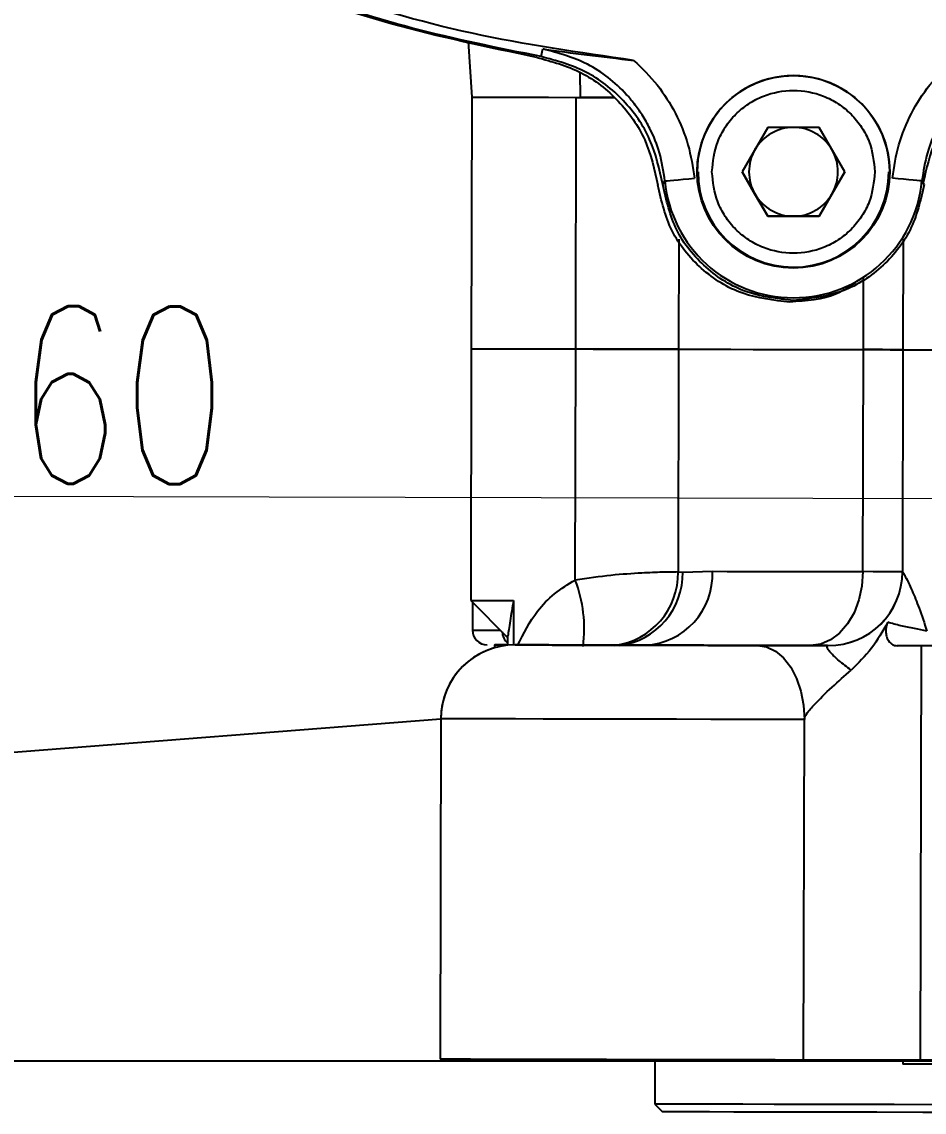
# Model space of a CAD drawing. Header units: millimetres. Extents: x 1852 to 4288, y 681 to 2404.
# Drawn here: x 2491.2 to 2552.1, y 1964.2 to 2037.8 of the extents above; entities that cross this region are included whole.
import ezdxf

# ---------------------------------------------------------------- set-up
doc = ezdxf.new("R2010")
doc.units = ezdxf.units.MM
doc.layers.add('AM_5', color=3, linetype='Continuous', lineweight=25)
doc.styles.add('SLDTEXTSTYLE1', font='txt.shx', dxfattribs={"width": 0.7, "bigfont": 'gbcbig.shx'})
doc.dimstyles.new('SLDDIMSTYLE12$0', dxfattribs={"dimtxt": 12, "dimasz": 10, "dimexe": 0, "dimexo": 0.0625, "dimgap": 0.875, "dimtad": 1, "dimdec": 1, "dimlfac": 1.8, "dimrnd": 1e-09, "dimzin": 12, "dimdsep": 46, "dimtxsty": 'SLDTEXTSTYLE1', "dimcen": 0.09, "dimdle": 8.16, "dimclrd": 3, "dimclre": 3, "dimadec": 0, "dimazin": 3, "dimtfac": 1, "dimtdec": 1, "dimtofl": 0, "dimtmove": 0, "dimatfit": 3, "dimfxl": 0, "dimfrac": 2, "dimtolj": 1, "dimlwd": 5, "dimlwe": 5, "dimarcsym": 0})

# ---------------------------------------------------------------- blocks, each defined once
blk = doc.blocks.new('*D82')
at = {"layer": 'AM_5', "color": 3, "linetype": 'Continuous', "lineweight": 5, "transparency": 16777216}
for p, q in [((2422.026, 2032.908), (2421.968, 2005.914)), ((2570.834, 2005.595), (2431.968, 2005.892))]:
    blk.add_line(p, q, dxfattribs=at)
at = {"layer": 'AM_5', "color": 3, "lineweight": 5, "transparency": 16777216}
blk.add_line((2580.753, 1967.694), (2580.834, 2005.574), dxfattribs=at)
at = {"layer": 'AM_5', "color": 3, "transparency": 16777216}
for points in [[(2431.971, 2007.559), (2431.964, 2004.226), (2421.968, 2005.914)], [(2570.838, 2007.262), (2570.831, 2003.929), (2580.834, 2005.574)]]:
    blk.add_solid(points, dxfattribs=at)
at = {"layer": 'Defpoints', "color": 0, "transparency": 16777216}
for p in [(2422.026, 2032.97), (2421.968, 2005.914), (2580.753, 1967.631)]:
    blk.add_point(p, dxfattribs=at)
at = {"layer": 'AM_5', "color": 0, "transparency": 16777216, "insert": (2494.264, 2012.634), "char_height": 12, "attachment_point": 5, "rotation": 359.87749, "style": 'SLDTEXTSTYLE1'}
blk.add_mtext('\\A1;160', dxfattribs=at)

msp = doc.modelspace()

# ---------------------------------------------------------------- linework, layer by layer
at = {"color": 7, "linetype": 'Continuous', "lineweight": 25}
for p, q in [((2521.271, 2036.516), (2521.525, 2032.758)), ((2526.212, 2035.497), (2526.331, 2036.013)), ((2528.861, 2032.742), (2528.837, 2034.425)), ((2521.525, 2032.758), (2521.489, 2015.758)), ((2528.545, 2015.743), (2528.581, 2032.743)), ((2531.076, 2032.738), (2528.861, 2032.742)), ((2541.507, 2030.711), (2539.775, 2027.711)), ((2544.971, 2030.711), (2541.507, 2030.711)), ((2546.703, 2027.711), (2544.971, 2030.711)), ((2536.739, 2027.718), (2536.739, 2027.718)), ((2539.775, 2027.711), (2541.507, 2024.711)), ((2540.641, 2026.211), (2539.775, 2027.711)), ((2544.971, 2024.711), (2546.703, 2027.711)), ((2546.703, 2027.711), (2545.837, 2026.211)), ((2549.739, 2027.704), (2549.739, 2027.704)), ((2534.414, 2026.846), (2534.563, 2027.096)), ((2552.065, 2026.846), (2551.916, 2027.096)), ((2541.507, 2024.711), (2540.641, 2026.211)), ((2545.837, 2026.211), (2544.971, 2024.711)), ((2541.507, 2024.711), (2544.971, 2024.711)), ((2541.507, 2024.711), (2541.507, 2024.711)), ((2543.239, 2024.711), (2541.507, 2024.711)), ((2544.971, 2024.711), (2543.239, 2024.711)), ((2544.971, 2024.711), (2544.971, 2024.711)), ((2535.499, 2023.154), (2535.483, 2015.728)), ((2550.648, 2023.193), (2550.632, 2015.696)), ((2547.967, 2015.701), (2547.978, 2020.562)), ((2521.489, 2015.758), (2521.453, 1998.758)), ((2528.512, 2000.135), (2528.545, 2015.743)), ((2535.483, 2015.728), (2535.451, 2000.678)), ((2547.935, 2000.701), (2547.967, 2015.701)), ((2547.967, 2015.701), (2547.975, 2015.701)), ((2550.632, 2015.696), (2550.6, 2000.696)), ((2535.451, 2000.678), (2535.764, 2000.677)), ((2535.764, 2000.677), (2537.771, 2000.723)), ((2521.453, 1998.758), (2523.947, 1996.253)), ((2521.574, 1998.636), (2521.57, 1996.758)), ((2524.342, 1998.752), (2524.335, 1995.75)), ((2523.948, 1996.394), (2523.946, 1995.727)), ((2523.068, 1995.755), (2523.067, 1995.56)), ((2533.232, 1995.733), (2533.225, 1995.733)), ((2534.164, 1995.731), (2533.568, 1995.732)), ((2544.397, 1995.709), (2544.393, 1995.709)), ((2545.593, 1995.706), (2545.593, 1995.706)), ((2545.594, 1995.706), (2545.593, 1995.706)), ((2551.865, 1995.693), (2551.805, 1967.693)), ((2519.438, 1990.762), (2519.389, 1967.762)), ((2519.438, 1990.763), (2519.438, 1990.762)), ((2543.93, 1967.71), (2543.979, 1990.71)), ((2688.13, 1967.631), (2478.13, 1967.631)), ((2504.481, 1967.631), (2478.13, 1967.631)), ((2688.13, 1967.626), (2478.13, 1967.626)), ((2506.011, 1967.631), (2504.481, 1967.631)), ((2540.361, 1967.631), (2506.011, 1967.631)), ((2532.961, 1967.626), (2507.861, 1967.626)), ((2533.886, 1967.731), (2533.88, 1964.732)), ((2551.349, 1967.631), (2540.361, 1967.631)), ((2551.805, 1967.693), (2543.93, 1967.71)), ((2550.632, 1967.631), (2550.632, 1967.421)), ((2610.157, 1967.631), (2551.349, 1967.631)), ((2569.85, 1967.421), (2550.632, 1967.421)), ((2533.88, 1964.732), (2534.379, 1964.23))]:
    msp.add_line(p, q, dxfattribs=at)
at = {"linetype": 'ByBlock'}
msp.add_line((2478.13, 1987.55), (2519.438, 1990.762), dxfattribs=at)
at = {"color": 7, "linetype": 'Continuous', "lineweight": 25, "flags": 128}
for points in [[(2521.525, 2032.758), (2521.534, 2032.758), (2521.832, 2032.757), (2522.538, 2032.756), (2523.621, 2032.754), (2525.033, 2032.751), (2526.711, 2032.747), (2528.581, 2032.743)], [(2528.581, 2032.743), (2529.762, 2032.74), (2530.885, 2032.738), (2531.138, 2032.737)], [(2534.563, 2027.096), (2534.607, 2027.1), (2534.724, 2027.111), (2534.91, 2027.128), (2535.158, 2027.152), (2535.459, 2027.18), (2535.8, 2027.213), (2536.17, 2027.248), (2536.554, 2027.284)], [(2551.916, 2027.096), (2551.872, 2027.1), (2551.755, 2027.111), (2551.569, 2027.128), (2551.321, 2027.152), (2551.021, 2027.18), (2550.679, 2027.213), (2550.31, 2027.248), (2549.925, 2027.284)], [(2521.489, 2015.758), (2521.498, 2015.758), (2521.796, 2015.757), (2522.502, 2015.756), (2523.585, 2015.754), (2524.997, 2015.751), (2526.675, 2015.747), (2528.545, 2015.743)], [(2521.489, 2015.758), (2521.498, 2015.758), (2521.796, 2015.757), (2522.502, 2015.756), (2523.585, 2015.754), (2524.997, 2015.751), (2526.675, 2015.747), (2528.545, 2015.743)], [(2535.483, 2015.728), (2535.026, 2015.729), (2534.428, 2015.73), (2533.699, 2015.732), (2532.851, 2015.734), (2531.895, 2015.736), (2530.848, 2015.738), (2529.726, 2015.74), (2528.545, 2015.743)], [(2528.545, 2015.743), (2529.726, 2015.74), (2530.848, 2015.738), (2531.895, 2015.736), (2532.851, 2015.734), (2533.699, 2015.732), (2534.428, 2015.73), (2535.026, 2015.729), (2535.483, 2015.728)], [(2535.483, 2015.728), (2536.498, 2015.726), (2537.678, 2015.723), (2539.02, 2015.721), (2540.518, 2015.717), (2542.168, 2015.714), (2543.964, 2015.71), (2545.899, 2015.706), (2547.967, 2015.701)], [(2535.483, 2015.728), (2536.498, 2015.726), (2537.678, 2015.723), (2539.02, 2015.721), (2540.518, 2015.717), (2542.168, 2015.714), (2543.964, 2015.71), (2545.899, 2015.706), (2547.967, 2015.701)], [(2547.967, 2015.701), (2548.648, 2015.7), (2549.249, 2015.699), (2549.764, 2015.697), (2550.188, 2015.697), (2550.516, 2015.696), (2550.632, 2015.696)], [(2550.632, 2015.696), (2550.518, 2015.696), (2550.19, 2015.697), (2549.767, 2015.697), (2549.253, 2015.699), (2548.654, 2015.7), (2547.975, 2015.701)], [(2550.632, 2015.696), (2550.77, 2015.695), (2551.253, 2015.694), (2552.063, 2015.692), (2553.164, 2015.69), (2554.507, 2015.687), (2556.032, 2015.684), (2557.673, 2015.68), (2559.356, 2015.677), (2561.007, 2015.673), (2562.552, 2015.67), (2563.925, 2015.667)], [(2550.634, 2015.696), (2550.77, 2015.695), (2551.253, 2015.694), (2552.063, 2015.692), (2553.164, 2015.69), (2554.507, 2015.687), (2556.032, 2015.684), (2557.673, 2015.68), (2559.356, 2015.677), (2561.007, 2015.673), (2562.552, 2015.67), (2563.925, 2015.667)], [(2537.771, 2000.723), (2538.757, 2000.721), (2539.828, 2000.719), (2540.984, 2000.716), (2542.221, 2000.714), (2543.537, 2000.711), (2544.93, 2000.708), (2546.397, 2000.705), (2547.935, 2000.701)], [(2547.935, 2000.701), (2547.865, 1999.726), (2547.662, 1998.789), (2547.334, 1997.925), (2546.893, 1997.168), (2546.357, 1996.547), (2545.745, 1996.087), (2545.082, 1995.804), (2544.393, 1995.709)], [(2550.6, 2000.696), (2550.484, 2000.696), (2550.156, 2000.697), (2549.732, 2000.698), (2549.217, 2000.699), (2548.616, 2000.7), (2547.935, 2000.701)], [(2521.453, 1998.758), (2521.643, 1998.758), (2522.205, 1998.757), (2523.117, 1998.755), (2524.342, 1998.752)], [(2521.57, 1996.758), (2521.617, 1996.758), (2521.96, 1996.757), (2522.62, 1996.756), (2523.448, 1996.754)], [(2523.946, 1995.753), (2523.847, 1995.753), (2523.289, 1995.754), (2523.071, 1995.755), (2523.202, 1995.755), (2523.677, 1995.754), (2523.946, 1995.753)], [(2533.282, 1995.733), (2533.889, 1995.732), (2534.892, 1995.73), (2535.609, 1995.728), (2535.999, 1995.727), (2536.043, 1995.727), (2535.738, 1995.728), (2535.1, 1995.729), (2534.164, 1995.731)], [(2540.81, 1995.716), (2541.43, 1995.619), (2542.026, 1995.333), (2542.575, 1994.87), (2543.055, 1994.247), (2543.449, 1993.489), (2543.741, 1992.624), (2543.92, 1991.685), (2543.979, 1990.71)], [(2543.979, 1990.71), (2542.048, 1990.714), (2539.928, 1990.718), (2537.673, 1990.723), (2535.338, 1990.728), (2532.981, 1990.733), (2530.66, 1990.738), (2528.432, 1990.743), (2526.352, 1990.747), (2524.473, 1990.751), (2522.839, 1990.755), (2521.492, 1990.758), (2520.465, 1990.76), (2519.783, 1990.761), (2519.463, 1990.762), (2519.438, 1990.762)], [(2543.93, 1967.71), (2541.999, 1967.714), (2539.879, 1967.718), (2537.624, 1967.723), (2535.289, 1967.728), (2532.932, 1967.733), (2530.611, 1967.738), (2528.383, 1967.743), (2526.303, 1967.747), (2524.423, 1967.751), (2522.79, 1967.755), (2521.443, 1967.758), (2520.416, 1967.76), (2519.734, 1967.761), (2519.414, 1967.762), (2519.389, 1967.762)], [(2565.238, 1967.664), (2564.856, 1967.665), (2564.095, 1967.667), (2563.001, 1967.669), (2561.639, 1967.672), (2560.091, 1967.675), (2558.449, 1967.679), (2556.813, 1967.682), (2555.279, 1967.686), (2553.939, 1967.688), (2552.875, 1967.691), (2552.149, 1967.692), (2551.805, 1967.693)], [(2553.235, 1964.69), (2550.036, 1964.697), (2547.075, 1964.703), (2544.372, 1964.709), (2541.946, 1964.714), (2539.815, 1964.719), (2537.992, 1964.723), (2536.492, 1964.726), (2535.323, 1964.728), (2534.496, 1964.73), (2534.014, 1964.731), (2533.88, 1964.732)], [(2534.379, 1964.23), (2534.39, 1964.23), (2534.657, 1964.23), (2535.28, 1964.228), (2536.252, 1964.226), (2537.567, 1964.224), (2539.216, 1964.22), (2541.187, 1964.216), (2543.465, 1964.211), (2546.035, 1964.205), (2548.877, 1964.199), (2551.972, 1964.193), (2555.296, 1964.186)]]:
    msp.add_lwpolyline(points, dxfattribs=at)
at = {"color": 7, "linetype": 'Continuous', "lineweight": 25}
msp.add_circle((2543.239, 2027.711), 6.5, dxfattribs=at)
for centre, radius, start, end in [((2543.239, 2027.711), 6.5, 359.93876, 180), ((2543.239, 2027.711), 3, 90, 150), ((2543.239, 2027.711), 3, 30, 90), ((2543.239, 2027.711), 3, 150, 210), ((2543.239, 2027.711), 3, 330, 30), ((2543.239, 2027.711), 6.44, 179.93876, 359.93876), ((2543.24, 2027.916), 8.715, 185.40246, 354.59754), ((2543.239, 2027.711), 3, 210, 270), ((2543.239, 2027.711), 3, 270, 330), ((2530.54, 2000.585), 4.912, 277.26115, 1.08356), ((2530.863, 2000.572), 4.902, 277.47784, 1.23352), ((2532.994, 2000.509), 4.782, 272.85392, 2.57258), ((2545.6, 2000.706), 5, 269.87751, 359.87751), ((2545.604, 2000.705), 4.999, 269.88745, 359.88744), ((2550.607, 2003.087), 2.392, 269.82061, 269.88705), ((2519.971, 1996.857), 9.148, 352.43919, 20.99236), ((2522.57, 1996.756), 1, 179.87751, 269.87751), ((2524.626, 1996.687), 1.051, 183.37387, 229.71634), ((2524.438, 1990.752), 5, 89.87751, 179.87751), ((2524.438, 1990.752), 5, 105.91096, 179.87751)]:
    msp.add_arc(centre, radius, start, end, dxfattribs=at)
for points in [[(2532.45, 2035.243), (2528.799, 2035.767), (2521.495, 2036.815), (2510.852, 2039.934), (2500.609, 2044.142), (2490.908, 2049.498), (2481.869, 2055.902), (2473.607, 2063.284), (2466.226, 2071.546), (2459.821, 2080.585), (2454.466, 2090.286), (2450.258, 2100.529), (2447.138, 2111.172), (2446.09, 2118.475), (2445.566, 2122.127)], [(2525.908, 2035.445), (2522.613, 2036.132), (2516.025, 2037.504), (2506.473, 2040.825), (2497.289, 2045.029), (2488.586, 2050.165), (2480.45, 2056.154), (2472.965, 2062.941), (2466.21, 2070.455), (2460.255, 2078.617), (2455.157, 2087.342), (2450.992, 2096.543), (2447.712, 2106.11), (2446.368, 2112.704), (2445.695, 2116.001)], [(2526.212, 2035.497), (2523.298, 2036.084), (2517.47, 2037.26), (2508.976, 2040.013), (2500.747, 2043.46), (2492.876, 2047.66), (2485.375, 2052.505), (2480.782, 2056.28), (2478.485, 2058.167)], [(2525.908, 2035.445), (2526.935, 2035.163), (2528.991, 2034.598), (2531.525, 2032.582), (2533.402, 2029.944), (2533.856, 2027.861), (2534.082, 2026.819)], [(2542.996, 2018.916), (2541.91, 2019.033), (2539.739, 2019.266), (2536.927, 2021.05), (2534.82, 2023.628), (2534.328, 2025.755), (2534.082, 2026.819)], [(2543.24, 2019.026), (2542.164, 2019.139), (2540.013, 2019.366), (2537.227, 2021.13), (2535.14, 2023.684), (2534.656, 2025.792), (2534.414, 2026.846)], [(2552.065, 2026.846), (2551.823, 2025.792), (2551.339, 2023.684), (2549.252, 2021.13), (2546.466, 2019.366), (2544.315, 2019.139), (2543.24, 2019.026)], [(2540.81, 1995.716), (2541.542, 1995.715), (2543.005, 1995.712), (2544.731, 1995.708), (2545.594, 1995.706)]]:
    msp.add_open_spline(points, degree=3, dxfattribs=at)
for points, knots in [([(2526.331, 2036.013), (2527.302, 2035.876), (2529.236, 2035.604), (2531.382, 2035.363), (2532.45, 2035.243)], [0, 0, 0, 0, 0.502443, 1, 1, 1, 1]), ([(2534.563, 2027.096), (2534.466, 2027.737), (2534.282, 2028.96), (2533.68, 2030.439), (2533.065, 2031.528), (2532.523, 2032.294), (2531.428, 2033.582), (2529.469, 2035.162), (2527.362, 2035.733), (2526.331, 2036.013)], [0, 0, 0, 0, 0.149059, 0.284486, 0.365253, 0.437407, 0.500452, 0.755467, 1, 1, 1, 1]), ([(2560.148, 2036.013), (2559.114, 2035.738), (2557.721, 2035.368), (2556.187, 2034.413), (2555.307, 2033.734), (2554.468, 2032.919), (2553.642, 2031.901), (2552.859, 2030.589), (2552.197, 2028.96), (2552.013, 2027.737), (2551.916, 2027.096)], [0, 0, 0, 0, 0.24429, 0.329036, 0.41449, 0.500125, 0.597992, 0.71577, 0.851072, 1, 1, 1, 1]), ([(2534.414, 2026.846), (2534.187, 2027.891), (2533.735, 2029.98), (2531.857, 2032.628), (2529.312, 2034.65), (2527.246, 2035.214), (2526.212, 2035.497)], [0, 0, 0, 0, 0.250065, 0.499446, 0.749386, 1, 1, 1, 1]), ([(2532.45, 2035.243), (2533.003, 2034.709), (2534.104, 2033.644), (2535.324, 2031.687), (2536.21, 2029.559), (2536.439, 2028.044), (2536.554, 2027.284)], [0, 0, 0, 0, 0.250755, 0.499989, 0.749233, 1, 1, 1, 1]), ([(2549.925, 2027.284), (2550.04, 2028.044), (2550.269, 2029.559), (2551.155, 2031.687), (2552.375, 2033.644), (2553.477, 2034.709), (2554.029, 2035.243)], [0, 0, 0, 0, 0.250767, 0.500011, 0.749245, 1, 1, 1, 1]), ([(2560.155, 2035.372), (2559.125, 2035.094), (2557.067, 2034.539), (2554.527, 2032.532), (2552.667, 2029.957), (2552.215, 2027.939), (2551.996, 2026.961)], [0, 0, 0, 0, 0.253769, 0.507538, 0.761308, 1, 1, 1, 1]), ([(2537.739, 2027.711), (2537.813, 2028.403), (2537.926, 2029.467), (2538.611, 2030.748), (2539.321, 2031.628), (2540.202, 2032.342), (2541.483, 2033.006), (2543.239, 2033.344), (2544.995, 2033.006), (2546.276, 2032.342), (2547.157, 2031.628), (2547.867, 2030.748), (2548.553, 2029.467), (2548.666, 2028.403), (2548.739, 2027.711)], [0, 0, 0, 0, 0.119728, 0.18418, 0.25, 0.31582, 0.380272, 0.5, 0.619728, 0.68418, 0.75, 0.81582, 0.880272, 1, 1, 1, 1]), ([(2548.739, 2027.711), (2548.666, 2027.019), (2548.553, 2025.955), (2547.867, 2024.674), (2547.157, 2023.794), (2546.276, 2023.08), (2544.995, 2022.415), (2543.239, 2022.078), (2541.483, 2022.415), (2540.202, 2023.08), (2539.321, 2023.794), (2538.611, 2024.674), (2537.926, 2025.955), (2537.813, 2027.019), (2537.739, 2027.711)], [0, 0, 0, 0, 0.119728, 0.18418, 0.25, 0.31582, 0.380272, 0.5, 0.619728, 0.68418, 0.75, 0.81582, 0.880272, 1, 1, 1, 1]), ([(2547.412, 2020.23), (2547.011, 2019.959), (2545.706, 2019.078), (2544.105, 2018.982), (2542.996, 2018.916)], [0, 0, 0, 0, 0.307191, 1, 1, 1, 1]), ([(2535.451, 2000.678), (2535.134, 2000.677), (2534.548, 2000.674), (2533.494, 2000.628), (2533.011, 2000.606)], [0, 0, 0, 0, 0.542014, 1, 1, 1, 1]), ([(2550.603, 2000.696), (2550.619, 2000.678), (2550.651, 2000.644), (2550.803, 2000.367), (2551.007, 1999.955), (2551.314, 1999.275), (2551.751, 1998.199), (2552.077, 1997.218), (2552.252, 1996.692)], [0, 0, 0, 0, 0.124474, 0.250966, 0.371475, 0.500104, 0.732177, 1, 1, 1, 1]), ([(2524.618, 1995.712), (2525.021, 1996.519), (2525.667, 1997.813), (2527.069, 1999.258), (2528.032, 1999.843), (2528.512, 2000.135)], [0, 0, 0, 0, 0.452471, 0.726719, 1, 1, 1, 1]), ([(2533.011, 2000.606), (2532.343, 2000.567), (2531.008, 2000.488), (2529.343, 2000.252), (2528.512, 2000.135)], [0, 0, 0, 0, 0.500537, 1, 1, 1, 1]), ([(2524.342, 1998.752), (2524.26, 1998.282), (2524.095, 1997.328), (2523.958, 1996.33), (2523.964, 1996.376), (2523.966, 1996.394)], [0, 0, 0, 0, 0.3787431, 0.7674108, 1, 1, 1, 1]), ([(2549.615, 1997.28), (2549.263, 1996.671), (2548.549, 1995.434), (2547.609, 1994.517), (2547.132, 1994.051)], [0, 0, 0, 0, 0.491871, 1, 1, 1, 1]), ([(2549.615, 1997.28), (2549.573, 1997.185), (2549.489, 1996.994), (2549.46, 1996.657), (2549.51, 1996.33), (2549.637, 1996.042), (2549.829, 1995.826), (2550.038, 1995.713), (2550.176, 1995.701), (2550.231, 1995.696)], [0, 0, 0, 0, 0.14912, 0.298298, 0.446342, 0.594552, 0.744742, 0.898673, 1, 1, 1, 1]), ([(2552.252, 1996.692), (2551.977, 1996.743), (2551.41, 1996.848), (2550.41, 1997.055), (2549.892, 1997.202), (2549.615, 1997.28)], [0, 0, 0, 0, 0.304331, 0.628037, 1, 1, 1, 1]), ([(2523.088, 1995.755), (2523.207, 1995.755), (2523.418, 1995.754), (2523.786, 1995.753), (2523.946, 1995.753)], [0, 0, 0, 0, 0.563769, 1, 1, 1, 1]), ([(2526.992, 1995.746), (2526.625, 1995.747), (2525.871, 1995.748), (2525.062, 1995.75), (2524.541, 1995.751), (2524.387, 1995.752), (2524.612, 1995.751), (2525.196, 1995.75), (2526.078, 1995.748), (2527.201, 1995.746), (2528.551, 1995.743), (2530.138, 1995.739), (2531.938, 1995.735), (2533.866, 1995.731), (2535.816, 1995.727), (2537.677, 1995.723), (2539.374, 1995.72), (2540.34, 1995.717), (2540.81, 1995.716)], [0, 0, 0, 0, 0.058661, 0.120493, 0.184636, 0.25, 0.315364, 0.379507, 0.441339, 0.5, 0.558661, 0.620493, 0.684636, 0.75, 0.815364, 0.879507, 0.941339, 1, 1, 1, 1]), ([(2533.225, 1995.733), (2533.265, 1995.733), (2533.361, 1995.733), (2532.253, 1995.735), (2530.199, 1995.739), (2528.053, 1995.744), (2526.992, 1995.746)], [0, 0, 0, 0, 0.193483, 0.464242, 0.735, 1, 1, 1, 1]), ([(2544.393, 1995.709), (2542.912, 1995.712), (2539.949, 1995.718), (2536.195, 1995.726), (2534.219, 1995.731), (2533.232, 1995.733)], [0, 0, 0, 0, 0.333233, 0.666755, 1, 1, 1, 1]), ([(2545.546, 1995.706), (2545.532, 1995.706), (2545.429, 1995.707), (2545.059, 1995.707), (2544.616, 1995.708), (2544.397, 1995.709)], [0, 0, 0, 0, 0.069205, 0.539409, 1, 1, 1, 1]), ([(2547.132, 1994.051), (2546.851, 1994.261), (2546.289, 1994.681), (2545.794, 1995.173), (2545.574, 1995.455), (2545.467, 1995.659), (2545.543, 1995.687), (2545.594, 1995.706)], [0, 0, 0, 0, 0.250311, 0.499842, 0.620219, 0.750773, 1, 1, 1, 1]), ([(2553.042, 1995.69), (2552.875, 1995.691), (2552.546, 1995.691), (2551.976, 1995.693), (2551.374, 1995.694), (2550.718, 1995.695), (2550.396, 1995.696), (2550.231, 1995.696)], [0, 0, 0, 0, 0.182654, 0.360866, 0.578026, 0.783693, 1, 1, 1, 1]), ([(2543.979, 1990.71), (2543.984, 1990.753), (2543.997, 1990.864), (2544.195, 1991.216), (2545.205, 1992.349), (2546.268, 1993.288), (2547.132, 1994.051)], [0, 0, 0, 0, 0.023667, 0.060629, 0.235966, 1, 1, 1, 1])]:
    msp.add_open_spline(points, degree=3, knots=knots, dxfattribs=at)

# ---------------------------------------------------------------- dimensions: what is measured, and where the dimension line sits
at = {"layer": 'AM_5'}
dim = msp.add_linear_dim(base=(2421.968, 2005.914), p1=(2580.753, 1967.631), p2=(2422.026, 2032.97), angle=179.87749, text='160', dimstyle='SLDDIMSTYLE12$0', override={"dimlfac": 1}, dxfattribs=at)
dim.commit()
dim.dimension.update_dxf_attribs({"geometry": '*D82', "text_midpoint": (2494.249, 2005.759), "dimtype": 160})

doc.saveas('drawing.dxf')
